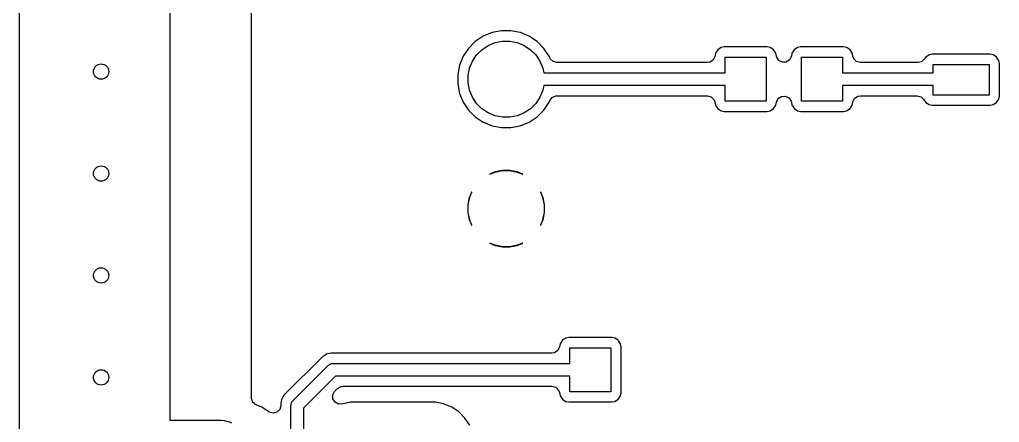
# Model space of a CAD drawing. Header units: inches. Extents: x 2.12 to 6.02, y -5.78 to -1.88.
# Drawn here: x 2.116 to 2.873, y -3.867 to -3.556 of the extents above; entities that cross this region are included whole.
import ezdxf

# ---------------------------------------------------------------- set-up
doc = ezdxf.new("R2010")
doc.units = ezdxf.units.IN
doc.header["$MEASUREMENT"] = 0
doc.layers.add('B.Cu', color=153, linetype='CONTINUOUS', true_color=0x4d7fc4)

msp = doc.modelspace()

# ---------------------------------------------------------------- linework, layer by layer
at = {"layer": 'B.Cu', "linetype": 'CONTINUOUS'}
for p, q in [((2.11616, -5.66142), (2.11616, -1.92564)), ((2.23228, -2.15468), (2.23228, -3.86575)), ((2.29528, -3.59868), (2.29528, -3.49868)), ((2.48844, -3.56494), (2.48121, -3.56638)), ((2.49581, -3.56494), (2.48844, -3.56494)), ((2.50304, -3.56638), (2.49581, -3.56494)), ((2.4744, -3.5692), (2.46827, -3.5733)), ((2.48121, -3.56638), (2.4744, -3.5692)), ((2.4744, -3.5692), (2.4744, -3.5692)), ((2.48355, -3.57411), (2.48923, -3.57298)), ((2.48923, -3.57298), (2.49502, -3.57298)), ((2.49502, -3.57298), (2.5007, -3.57411)), ((2.50308, -3.56639), (2.50304, -3.56638)), ((2.50304, -3.56638), (2.50304, -3.56638)), ((2.50304, -3.56638), (2.50304, -3.56638)), ((2.50985, -3.5692), (2.50308, -3.56639)), ((2.5132, -3.57144), (2.50985, -3.5692)), ((2.50985, -3.5692), (2.50985, -3.5692)), ((2.51598, -3.5733), (2.5132, -3.57144)), ((2.46306, -3.57851), (2.45896, -3.58464)), ((2.46827, -3.5733), (2.46306, -3.57851)), ((2.46306, -3.57851), (2.46306, -3.57851)), ((2.46827, -3.5733), (2.46827, -3.5733)), ((2.4693, -3.58363), (2.47339, -3.57954)), ((2.47339, -3.57954), (2.47821, -3.57632)), ((2.47821, -3.57632), (2.48355, -3.57411)), ((2.5007, -3.57411), (2.50605, -3.57632)), ((2.50605, -3.57632), (2.51086, -3.57954)), ((2.51086, -3.57954), (2.51495, -3.58363)), ((2.52119, -3.57851), (2.51598, -3.5733)), ((2.52285, -3.58099), (2.52119, -3.57851)), ((2.65561, -3.57966), (2.65386, -3.58227)), ((2.65822, -3.57792), (2.65561, -3.57966)), ((2.66052, -3.57746), (2.65822, -3.57792)), ((2.69381, -3.57746), (2.66052, -3.57746)), ((2.69611, -3.57792), (2.69381, -3.57746)), ((2.69649, -3.57817), (2.69611, -3.57792)), ((2.69872, -3.57966), (2.69649, -3.57817)), ((2.70047, -3.58227), (2.69872, -3.57966)), ((2.71466, -3.57966), (2.71292, -3.58227)), ((2.71727, -3.57792), (2.71466, -3.57966)), ((2.71958, -3.57746), (2.71727, -3.57792)), ((2.75286, -3.57746), (2.71958, -3.57746)), ((2.75517, -3.57792), (2.75286, -3.57746)), ((2.75554, -3.57817), (2.75517, -3.57792)), ((2.75778, -3.57966), (2.75554, -3.57817)), ((2.75952, -3.58227), (2.75778, -3.57966)), ((2.45896, -3.58464), (2.45614, -3.59145)), ((2.45896, -3.58464), (2.45896, -3.58464)), ((2.46609, -3.58844), (2.4693, -3.58363)), ((2.51495, -3.58363), (2.51817, -3.58844)), ((2.52526, -3.5846), (2.52285, -3.58099)), ((2.52529, -3.58464), (2.52526, -3.5846)), ((2.52582, -3.58593), (2.52529, -3.58464)), ((2.52529, -3.58464), (2.52529, -3.58464)), ((2.52529, -3.58464), (2.52529, -3.58464)), ((2.52616, -3.58661), (2.52582, -3.58593)), ((2.52831, -3.58876), (2.52616, -3.58661)), ((2.65201, -3.58755), (2.64949, -3.58924)), ((2.65336, -3.58483), (2.65201, -3.58755)), ((2.65386, -3.58227), (2.65336, -3.58483)), ((2.6613, -3.59744), (2.6613, -3.58535)), ((2.6613, -3.58535), (2.69303, -3.58535)), ((2.69303, -3.58535), (2.69303, -3.61937)), ((2.70093, -3.58458), (2.70047, -3.58227)), ((2.70094, -3.58465), (2.70093, -3.58458)), ((2.70114, -3.58539), (2.70094, -3.58465)), ((2.70283, -3.58791), (2.70114, -3.58539)), ((2.70555, -3.58926), (2.70283, -3.58791)), ((2.7111, -3.58737), (2.70858, -3.58906)), ((2.71245, -3.58465), (2.7111, -3.58737)), ((2.71292, -3.58227), (2.71245, -3.58465)), ((2.72035, -3.61937), (2.72035, -3.58535)), ((2.72035, -3.58535), (2.75209, -3.58535)), ((2.75209, -3.58535), (2.75209, -3.59744)), ((2.75987, -3.58404), (2.75952, -3.58227)), ((2.76003, -3.58483), (2.75987, -3.58404)), ((2.7607, -3.58661), (2.76003, -3.58483)), ((2.76285, -3.58876), (2.7607, -3.58661)), ((2.8152, -3.58694), (2.81291, -3.58894)), ((2.81632, -3.58525), (2.8152, -3.58694)), ((2.81893, -3.58351), (2.81632, -3.58525)), ((2.81632, -3.58525), (2.81632, -3.58525)), ((2.82124, -3.58305), (2.81893, -3.58351)), ((2.8661, -3.58305), (2.82124, -3.58305)), ((2.8684, -3.58351), (2.8661, -3.58305)), ((2.86892, -3.58386), (2.8684, -3.58351)), ((2.87101, -3.58525), (2.86892, -3.58386)), ((2.87254, -3.58755), (2.87101, -3.58525)), ((2.87276, -3.58786), (2.87254, -3.58755)), ((2.873, -3.58907), (2.87276, -3.58786)), ((2.45614, -3.59145), (2.4547, -3.59868)), ((2.46274, -3.59947), (2.46387, -3.59379)), ((2.46387, -3.59379), (2.46609, -3.58844)), ((2.51817, -3.58844), (2.52038, -3.59379)), ((2.52038, -3.59379), (2.52111, -3.59744)), ((2.53124, -3.58955), (2.52831, -3.58876)), ((2.6476, -3.58955), (2.53124, -3.58955)), ((2.64949, -3.58924), (2.6476, -3.58955)), ((2.70858, -3.58906), (2.70555, -3.58926)), ((2.76578, -3.58955), (2.76285, -3.58876)), ((2.81032, -3.58955), (2.76578, -3.58955)), ((2.81291, -3.58894), (2.81032, -3.58955)), ((2.82201, -3.59744), (2.82201, -3.59094)), ((2.82201, -3.59094), (2.86532, -3.59094)), ((2.86532, -3.59094), (2.86532, -3.61457)), ((2.87321, -3.59017), (2.873, -3.58907)), ((2.87321, -3.61457), (2.87321, -3.59017)), ((2.29528, -3.65466), (2.29528, -3.59868)), ((2.4547, -3.59868), (2.4547, -3.60605)), ((2.46274, -3.60526), (2.46274, -3.59947)), ((2.52111, -3.59744), (2.6613, -3.59744)), ((2.75209, -3.59744), (2.82201, -3.59744)), ((2.4547, -3.60605), (2.45614, -3.61328)), ((2.46387, -3.61093), (2.46274, -3.60526)), ((2.46609, -3.61628), (2.46387, -3.61093)), ((2.52038, -3.61093), (2.51817, -3.61628)), ((2.52111, -3.60728), (2.52038, -3.61093)), ((2.6613, -3.60728), (2.52111, -3.60728)), ((2.6613, -3.61937), (2.6613, -3.60728)), ((2.82201, -3.60728), (2.75209, -3.60728)), ((2.75209, -3.60728), (2.75209, -3.61937)), ((2.82201, -3.61457), (2.82201, -3.60728)), ((2.45614, -3.61328), (2.45896, -3.62009)), ((2.4693, -3.62109), (2.46609, -3.61628)), ((2.51817, -3.61628), (2.51495, -3.62109)), ((2.52582, -3.6188), (2.52767, -3.61639)), ((2.52767, -3.61639), (2.53048, -3.61523)), ((2.53048, -3.61523), (2.53124, -3.61518)), ((2.53124, -3.61518), (2.6476, -3.61518)), ((2.6476, -3.61518), (2.65054, -3.61596)), ((2.65054, -3.61596), (2.65268, -3.61811)), ((2.65268, -3.61811), (2.65336, -3.6199)), ((2.70094, -3.62008), (2.70228, -3.61735)), ((2.70228, -3.61735), (2.70481, -3.61567)), ((2.70481, -3.61567), (2.70784, -3.61547)), ((2.70784, -3.61547), (2.71056, -3.61681)), ((2.71056, -3.61681), (2.71225, -3.61933)), ((2.76003, -3.6199), (2.76137, -3.61718)), ((2.76137, -3.61718), (2.7639, -3.61549)), ((2.7639, -3.61549), (2.76578, -3.61518)), ((2.76578, -3.61518), (2.80979, -3.61518)), ((2.80979, -3.61518), (2.81272, -3.61596)), ((2.81272, -3.61596), (2.81467, -3.61778)), ((2.81467, -3.61778), (2.81632, -3.62026)), ((2.86532, -3.61457), (2.82201, -3.61457)), ((2.87101, -3.62026), (2.87276, -3.61765)), ((2.87276, -3.61765), (2.87321, -3.61534)), ((2.87321, -3.61534), (2.87321, -3.61457)), ((2.45896, -3.62009), (2.45896, -3.62009)), ((2.45896, -3.62009), (2.46055, -3.62246)), ((2.46055, -3.62246), (2.46306, -3.62622)), ((2.46306, -3.62622), (2.46827, -3.63143)), ((2.47339, -3.62519), (2.4693, -3.62109)), ((2.47821, -3.6284), (2.47339, -3.62519)), ((2.51086, -3.62519), (2.50605, -3.6284)), ((2.51495, -3.62109), (2.51086, -3.62519)), ((2.51598, -3.63143), (2.52119, -3.62622)), ((2.52119, -3.62622), (2.52529, -3.62009)), ((2.52529, -3.62009), (2.52582, -3.6188)), ((2.65336, -3.6199), (2.65386, -3.62245)), ((2.65386, -3.62245), (2.65423, -3.623)), ((2.65423, -3.623), (2.65561, -3.62506)), ((2.65561, -3.62506), (2.65822, -3.62681)), ((2.69303, -3.61937), (2.6613, -3.61937)), ((2.69611, -3.62681), (2.69872, -3.62506)), ((2.69872, -3.62506), (2.70047, -3.62245)), ((2.70047, -3.62245), (2.70093, -3.62015)), ((2.70093, -3.62015), (2.70094, -3.62008)), ((2.70093, -3.62015), (2.70093, -3.62015)), ((2.71225, -3.61933), (2.71245, -3.62008)), ((2.71245, -3.62008), (2.71292, -3.62245)), ((2.71292, -3.62245), (2.71328, -3.623)), ((2.71328, -3.623), (2.71466, -3.62506)), ((2.71466, -3.62506), (2.71727, -3.62681)), ((2.75209, -3.61937), (2.72035, -3.61937)), ((2.75517, -3.62681), (2.75778, -3.62506)), ((2.75778, -3.62506), (2.75952, -3.62245)), ((2.75952, -3.62245), (2.75998, -3.62015)), ((2.75998, -3.62015), (2.76003, -3.6199)), ((2.75998, -3.62015), (2.75998, -3.62015)), ((2.81632, -3.62026), (2.81893, -3.622)), ((2.81893, -3.622), (2.82124, -3.62246)), ((2.82124, -3.62246), (2.8661, -3.62246)), ((2.8661, -3.62246), (2.8684, -3.622)), ((2.8684, -3.622), (2.87101, -3.62026)), ((2.46827, -3.63143), (2.47046, -3.63289)), ((2.47046, -3.63289), (2.4744, -3.63552)), ((2.48355, -3.63062), (2.47821, -3.6284)), ((2.48923, -3.63175), (2.48355, -3.63062)), ((2.49502, -3.63175), (2.48923, -3.63175)), ((2.5007, -3.63062), (2.49502, -3.63175)), ((2.50605, -3.6284), (2.5007, -3.63062)), ((2.50985, -3.63552), (2.51598, -3.63143)), ((2.65822, -3.62681), (2.66052, -3.62726)), ((2.66052, -3.62726), (2.69381, -3.62726)), ((2.69381, -3.62726), (2.69611, -3.62681)), ((2.71727, -3.62681), (2.71958, -3.62726)), ((2.71958, -3.62726), (2.75286, -3.62726)), ((2.75286, -3.62726), (2.75517, -3.62681)), ((2.4744, -3.63552), (2.4744, -3.63552)), ((2.4744, -3.63552), (2.47596, -3.63617)), ((2.47596, -3.63617), (2.48121, -3.63835)), ((2.48121, -3.63835), (2.48844, -3.63978)), ((2.48844, -3.63978), (2.49581, -3.63978)), ((2.49581, -3.63978), (2.50304, -3.63835)), ((2.50304, -3.63835), (2.50985, -3.63552)), ((2.29528, -3.69945), (2.29528, -3.65466)), ((2.48351, -3.67397), (2.47937, -3.67569)), ((2.47937, -3.67569), (2.47948, -3.67579)), ((2.47948, -3.67579), (2.48355, -3.67411)), ((2.48922, -3.67283), (2.48351, -3.67397)), ((2.48351, -3.67397), (2.48351, -3.67397)), ((2.48355, -3.67411), (2.48923, -3.67298)), ((2.49503, -3.67283), (2.48922, -3.67283)), ((2.48923, -3.67298), (2.49502, -3.67298)), ((2.49502, -3.67298), (2.5007, -3.67411)), ((2.50074, -3.67397), (2.49503, -3.67283)), ((2.5007, -3.67411), (2.50477, -3.67579)), ((2.50488, -3.67569), (2.50074, -3.67397)), ((2.50074, -3.67397), (2.50074, -3.67397)), ((2.50477, -3.67579), (2.50488, -3.67569)), ((2.50488, -3.67569), (2.50488, -3.67569)), ((2.46373, -3.69375), (2.4626, -3.69945)), ((2.46274, -3.69947), (2.46387, -3.69379)), ((2.46545, -3.68961), (2.46373, -3.69375)), ((2.46373, -3.69375), (2.46373, -3.69375)), ((2.46387, -3.69379), (2.46556, -3.68971)), ((2.46556, -3.68971), (2.46545, -3.68961)), ((2.5188, -3.68961), (2.51869, -3.68971)), ((2.51869, -3.68971), (2.52038, -3.69379)), ((2.52052, -3.69375), (2.5188, -3.68961)), ((2.52038, -3.69379), (2.52151, -3.69947)), ((2.52165, -3.69945), (2.52052, -3.69375)), ((2.29528, -3.84853), (2.29528, -3.69945)), ((2.4626, -3.69945), (2.4626, -3.70527)), ((2.46274, -3.70526), (2.46274, -3.69947)), ((2.52151, -3.69947), (2.52151, -3.70526)), ((2.52165, -3.70527), (2.52165, -3.69945)), ((2.4626, -3.70527), (2.46373, -3.71097)), ((2.46387, -3.71093), (2.46274, -3.70526)), ((2.52151, -3.70526), (2.52038, -3.71093)), ((2.52078, -3.70966), (2.52165, -3.70527)), ((2.46373, -3.71097), (2.46373, -3.71098)), ((2.46373, -3.71098), (2.46545, -3.71512)), ((2.46556, -3.71501), (2.46387, -3.71093)), ((2.46545, -3.71512), (2.46556, -3.71501)), ((2.46545, -3.71512), (2.46545, -3.71512)), ((2.52038, -3.71093), (2.51869, -3.71501)), ((2.51869, -3.71501), (2.5188, -3.71512)), ((2.5188, -3.71512), (2.52049, -3.71103)), ((2.5188, -3.71512), (2.5188, -3.71512)), ((2.52049, -3.71103), (2.52052, -3.71098)), ((2.52052, -3.71097), (2.52078, -3.70966)), ((2.52052, -3.71098), (2.52052, -3.71097)), ((2.52078, -3.70966), (2.52078, -3.70966)), ((2.47948, -3.72893), (2.47937, -3.72904)), ((2.47937, -3.72904), (2.48351, -3.73076)), ((2.48355, -3.73062), (2.47948, -3.72893)), ((2.48351, -3.73076), (2.48922, -3.73189)), ((2.48923, -3.73175), (2.48355, -3.73062)), ((2.48922, -3.73189), (2.49503, -3.73189)), ((2.49502, -3.73175), (2.48923, -3.73175)), ((2.5007, -3.73062), (2.49502, -3.73175)), ((2.49503, -3.73189), (2.50074, -3.73076)), ((2.50477, -3.72893), (2.5007, -3.73062)), ((2.50074, -3.73076), (2.50488, -3.72904)), ((2.50074, -3.73076), (2.50074, -3.73076)), ((2.50488, -3.72904), (2.50477, -3.72893)), ((2.50488, -3.72904), (2.50488, -3.72904)), ((2.53378, -3.80668), (2.53328, -3.80923)), ((2.53553, -3.80407), (2.53378, -3.80668)), ((2.53814, -3.80233), (2.53553, -3.80407)), ((2.54044, -3.80187), (2.53814, -3.80233)), ((2.57373, -3.80187), (2.54044, -3.80187)), ((2.57603, -3.80233), (2.57373, -3.80187)), ((2.57864, -3.80407), (2.57603, -3.80233)), ((2.57603, -3.80233), (2.57603, -3.80233)), ((2.57883, -3.80435), (2.57864, -3.80407)), ((2.57935, -3.80514), (2.57883, -3.80435)), ((2.58039, -3.80668), (2.57935, -3.80514)), ((2.58085, -3.80899), (2.58039, -3.80668)), ((2.35218, -3.81549), (2.3504, -3.81652)), ((2.35332, -3.81483), (2.35218, -3.81549)), ((2.35218, -3.81549), (2.35218, -3.81549)), ((2.35658, -3.81396), (2.35332, -3.81483)), ((2.52752, -3.81396), (2.35658, -3.81396)), ((2.52941, -3.81365), (2.52752, -3.81396)), ((2.53193, -3.81196), (2.52941, -3.81365)), ((2.53328, -3.80923), (2.53193, -3.81196)), ((2.54122, -3.82185), (2.54122, -3.80976)), ((2.54122, -3.80976), (2.57295, -3.80976)), ((2.57295, -3.80976), (2.57295, -3.84378)), ((2.58085, -3.81693), (2.58085, -3.80899)), ((2.3504, -3.81652), (2.32045, -3.84646)), ((2.35479, -3.82329), (2.35553, -3.82268)), ((2.35553, -3.82268), (2.35657, -3.82225)), ((2.35553, -3.82268), (2.35553, -3.82268)), ((2.35657, -3.82225), (2.35731, -3.82194)), ((2.35731, -3.82194), (2.35827, -3.82185)), ((2.35731, -3.82194), (2.35731, -3.82194)), ((2.35827, -3.82185), (2.54122, -3.82185)), ((2.58085, -3.84378), (2.58085, -3.81693)), ((2.32723, -3.85085), (2.35479, -3.82329)), ((2.36031, -3.83169), (2.33563, -3.85637)), ((2.54122, -3.83169), (2.36031, -3.83169)), ((2.54122, -3.84378), (2.54122, -3.83169)), ((2.35817, -3.84624), (2.3596, -3.84356)), ((2.3596, -3.84356), (2.35973, -3.84343)), ((2.35973, -3.84343), (2.36186, -3.8413)), ((2.36186, -3.8413), (2.36449, -3.83979)), ((2.36449, -3.83979), (2.36601, -3.83959)), ((2.36601, -3.83959), (2.52752, -3.83959)), ((2.52752, -3.83959), (2.53046, -3.84037)), ((2.53046, -3.84037), (2.5326, -3.84252)), ((2.5326, -3.84252), (2.53328, -3.84431)), ((2.53328, -3.84431), (2.53378, -3.84686)), ((2.57295, -3.84378), (2.54122, -3.84378)), ((2.58039, -3.84686), (2.58085, -3.84456)), ((2.58085, -3.84456), (2.58085, -3.84378)), ((2.29528, -3.84856), (2.29528, -3.84853)), ((2.29528, -3.84857), (2.29528, -3.84856)), ((2.29528, -3.84858), (2.29528, -3.84857)), ((2.29533, -3.8493), (2.29528, -3.84858)), ((2.29577, -3.85037), (2.29533, -3.8493)), ((2.29608, -3.85149), (2.29577, -3.85037)), ((2.29634, -3.85176), (2.29608, -3.85149)), ((2.29649, -3.8521), (2.29634, -3.85176)), ((2.29741, -3.85281), (2.29649, -3.8521)), ((2.29824, -3.85363), (2.29741, -3.85281)), ((2.31861, -3.84998), (2.31789, -3.85264)), ((2.31789, -3.85264), (2.31789, -3.85456)), ((2.31877, -3.84938), (2.31861, -3.84998)), ((2.31861, -3.84998), (2.31861, -3.84998)), ((2.32045, -3.84646), (2.31877, -3.84938)), ((2.31877, -3.84938), (2.31877, -3.84938)), ((2.32045, -3.84646), (2.32045, -3.84646)), ((2.32579, -3.85433), (2.32588, -3.85337)), ((2.32588, -3.85337), (2.32594, -3.85324)), ((2.32594, -3.85324), (2.32618, -3.85264)), ((2.32618, -3.85264), (2.32662, -3.8516)), ((2.32662, -3.8516), (2.32723, -3.85085)), ((2.32662, -3.8516), (2.32662, -3.8516)), ((2.35827, -3.84928), (2.35817, -3.84624)), ((2.35987, -3.85186), (2.35827, -3.84928)), ((2.36255, -3.85329), (2.35987, -3.85186)), ((2.36513, -3.8532), (2.36255, -3.85329)), ((2.36515, -3.85329), (2.36513, -3.8532)), ((2.3719, -3.85195), (2.36515, -3.85329)), ((2.43755, -3.85195), (2.3719, -3.85195)), ((2.44402, -3.85324), (2.43755, -3.85195)), ((2.44414, -3.85329), (2.44402, -3.85324)), ((2.44402, -3.85324), (2.44402, -3.85324)), ((2.44402, -3.85324), (2.44402, -3.85324)), ((2.44935, -3.85544), (2.44414, -3.85329)), ((2.53378, -3.84686), (2.53378, -3.84686)), ((2.53378, -3.84686), (2.53553, -3.84947)), ((2.53553, -3.84947), (2.53814, -3.85122)), ((2.53814, -3.85122), (2.54044, -3.85167)), ((2.54044, -3.85167), (2.57373, -3.85167)), ((2.57373, -3.85167), (2.57603, -3.85122)), ((2.57603, -3.85122), (2.57864, -3.84947)), ((2.57864, -3.84947), (2.58039, -3.84686)), ((2.2986, -3.85372), (2.29824, -3.85363)), ((2.2989, -3.85395), (2.2986, -3.85372)), ((2.30326, -3.85576), (2.2989, -3.85395)), ((2.30875, -3.85942), (2.30326, -3.85576)), ((2.30326, -3.85576), (2.30326, -3.85576)), ((2.30326, -3.85576), (2.30326, -3.85576)), ((2.30877, -3.85944), (2.30875, -3.85942)), ((2.30875, -3.85942), (2.30875, -3.85942)), ((2.30909, -3.85964), (2.30877, -3.85944)), ((2.31203, -3.86043), (2.30909, -3.85964)), ((2.31496, -3.85964), (2.31203, -3.86043)), ((2.31711, -3.85749), (2.31496, -3.85964)), ((2.31789, -3.85456), (2.31711, -3.85749)), ((2.32579, -4.06495), (2.32579, -3.85433)), ((2.33563, -3.85637), (2.33563, -4.06291)), ((2.45011, -3.85576), (2.44935, -3.85544)), ((2.4556, -3.85942), (2.45011, -3.85576)), ((2.45011, -3.85576), (2.45011, -3.85576)), ((2.46026, -3.86409), (2.4556, -3.85942)), ((2.4556, -3.85942), (2.4556, -3.85942)), ((2.23228, -3.86575), (2.27165, -3.86575)), ((2.27165, -3.86575), (2.27422, -3.86592)), ((2.27422, -3.86592), (2.27919, -3.86725)), ((2.27919, -3.86725), (2.28, -3.86772)), ((2.46393, -3.86957), (2.46026, -3.86409))]:
    msp.add_line(p, q, dxfattribs=at)
at = {"layer": 'B.Cu'}
for centre in [(2.17915, -3.59648), (2.17915, -3.67522), (2.17915, -3.75396), (2.17915, -3.8327)]:
    msp.add_circle(centre, 0.00591, dxfattribs=at)

doc.saveas('drawing.dxf')
